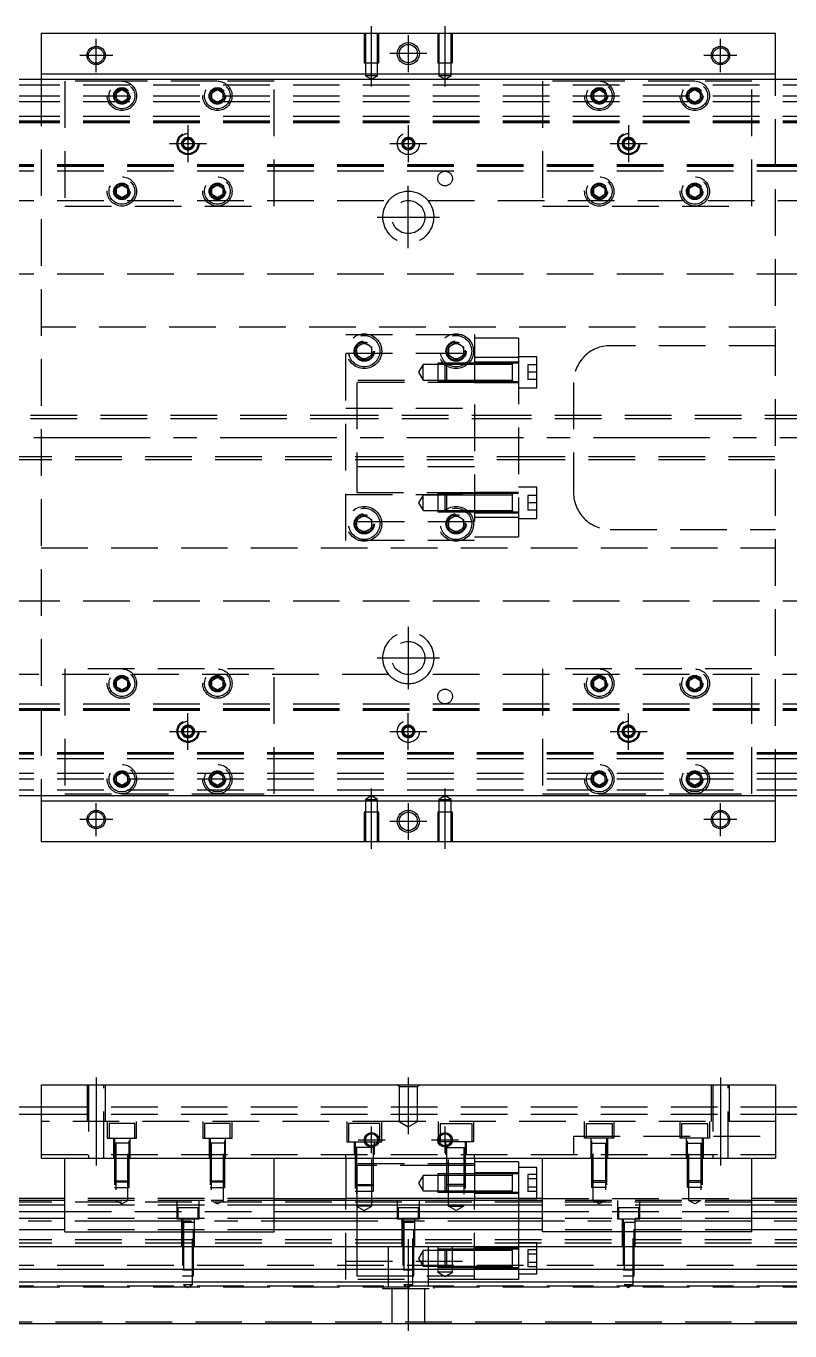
# Model space of a CAD drawing. Extents: x -28 to 1034, y -475 to 112.
# Drawn here: x 172.9 to 380.9, y -243.2 to 112 of the extents above; entities that cross this region are included whole.
import ezdxf

# ---------------------------------------------------------------- set-up
doc = ezdxf.new("R2010")
doc.units = 0
doc.linetypes.add('CENTER', pattern=[50.8, 31.75, -6.35, 6.35, -6.35])
doc.linetypes.add('DASHED', pattern=[19.05, 12.7, -6.35])
doc.layers.get('0').update_dxf_attribs({"linetype": 'CONTINUOUS'})
doc.layers.add('CENTER', color=1, linetype='CENTER')

msp = doc.modelspace()

# ---------------------------------------------------------------- linework, layer by layer
at = {"color": 7, "linetype": 'CONTINUOUS'}
for p, q in [((177, 110), (177, 99)), ((377, 110), (177, 110)), ((377, 99), (377, 110)), ((551, 97.5), (3, 97.5)), ((177, 99), (377, 99)), ((177, 99), (177, 97.5)), ((377, 97.5), (377, 99)), ((3, -97.5), (551, -97.5)), ((177, -97.5), (177, -99)), ((177, -99), (177, -110)), ((377, -99), (177, -99)), ((377, -99), (377, -97.5)), ((377, -110), (377, -99)), ((177, -110), (377, -110)), ((177, -176.21), (177, -196.21)), ((177, -176.21), (377, -176.21)), ((377, -176.21), (377, -196.21)), ((3, -182.21), (177, -182.21)), ((11, -184.21), (177, -184.21)), ((377, -182.21), (551, -182.21)), ((377, -184.21), (543, -184.21)), ((177, -196.21), (377, -196.21)), ((183.5, -216.21), (183.5, -196.21)), ((240.5, -216.21), (240.5, -196.21)), ((260, -196.21), (260, -207.71)), ((295, -196.21), (295, -207.71)), ((307, -197.21), (295, -197.21)), ((307, -197.21), (307, -207.71)), ((312, -198.71), (307, -198.71)), ((312, -207.21), (312, -198.71)), ((313.5, -216.21), (313.5, -196.21)), ((370.5, -216.21), (370.5, -196.21)), ((309.5, -200.650598), (309.5, -201.8053)), ((312, -200.650598), (309.5, -200.650598)), ((312, -201.8053), (309.5, -201.8053)), ((309.5, -201.8053), (309.5, -204.1147)), ((312, -204.1147), (309.5, -204.1147)), ((309.5, -204.1147), (309.5, -205.269402)), ((312, -205.269402), (309.5, -205.269402)), ((183.5, -207.71), (17, -207.71)), ((183.5, -208.962272), (17, -208.962272)), ((183.5, -207.21), (77.5, -207.21)), ((240.5, -207.21), (260, -207.21)), ((313.5, -207.71), (240.5, -207.71)), ((313.5, -208.962272), (240.5, -208.962272)), ((313.5, -207.21), (307, -207.21)), ((307, -207.21), (312, -207.21)), ((482, -207.21), (370.5, -207.21)), ((537, -207.71), (370.5, -207.71)), ((537, -208.962272), (370.5, -208.962272)), ((17, -210.73668), (183.5, -210.73668)), ((183.5, -212.633076), (17, -212.633076)), ((240.5, -210.73668), (313.5, -210.73668)), ((313.5, -212.633076), (240.5, -212.633076)), ((370.5, -210.73668), (537, -210.73668)), ((537, -212.633076), (370.5, -212.633076)), ((183.5, -215.687372), (17, -215.687372)), ((183.5, -216.21), (240.5, -216.21)), ((313.5, -215.687372), (240.5, -215.687372)), ((370.5, -216.21), (313.5, -216.21)), ((537, -215.687372), (370.5, -215.687372)), ((17, -220.21), (537, -220.21)), ((537, -226.51), (17, -226.51)), ((537, -229.91), (17, -229.91)), ((17, -241.21), (537, -241.21))]:
    msp.add_line(p, q, dxfattribs=at)
at = {"color": 3, "linetype": 'DASHED'}
for p, q in [((265.000006, 110), (265.000006, 102)), ((265.35, 110), (265.35, 102)), ((268.65, 102), (268.65, 110)), ((268.999994, 102), (268.999994, 110)), ((285.000006, 110), (285.000006, 102)), ((285.35, 110), (285.35, 102)), ((288.65, 102), (288.65, 110)), ((288.999994, 102), (288.999994, 110)), ((265.000006, 102), (268.999994, 102)), ((265.35, 102), (265.35, 98.5)), ((268.65, 98.5), (268.65, 102)), ((285.000006, 102), (288.999994, 102)), ((285.35, 102), (285.35, 98.5)), ((288.65, 98.5), (288.65, 102)), ((17, 96), (537, 96)), ((177, 97.5), (177, -97.5)), ((199, 97), (183.5, 97)), ((183.5, 97), (183.5, 63)), ((225, 97), (199, 97)), ((240.5, 97), (225, 97)), ((240.5, 63), (240.5, 97)), ((268.65, 98.5), (265.35, 98.5)), ((265.35, 98.5), (267, 97.547372)), ((267, 97.547372), (268.65, 98.5)), ((288.65, 98.5), (285.35, 98.5)), ((285.35, 98.5), (287, 97.547372)), ((287, 97.547372), (288.65, 98.5)), ((313.5, 97), (313.5, 63)), ((329, 97), (313.5, 97)), ((355, 97), (329, 97)), ((370.5, 97), (355, 97)), ((370.5, 63), (370.5, 97)), ((377, -97.5), (377, 97.5)), ((17, 93), (537, 93)), ((197, 93), (197.030168, 93.346066)), ((197.5, 93.866026), (199, 94.73205)), ((197.5, 92.133974), (197.5, 93.866026)), ((199, 94.73205), (200.5, 93.866026)), ((200.5, 93.866026), (200.5, 92.133974)), ((223, 93), (223.023172, 93.30356)), ((223.5, 93.866026), (225, 94.73205)), ((223.5, 92.133974), (223.5, 93.866026)), ((225, 94.73205), (226.5, 93.866026)), ((226.5, 93.866026), (226.5, 92.133974)), ((327.5, 93.866026), (329, 94.73205)), ((327.5, 92.133974), (327.5, 93.866026)), ((329, 94.73205), (330.5, 93.866026)), ((330.5, 93.866026), (330.5, 92.133974)), ((330.973226, 93.326156), (331, 93)), ((353.5, 93.866026), (355, 94.73205)), ((353.5, 92.133974), (353.5, 93.866026)), ((355, 94.73205), (356.5, 93.866026)), ((356.5, 93.866026), (356.5, 92.133974)), ((356.973226, 93.326156), (357, 93)), ((17, 91.5), (537, 91.5)), ((199, 91.26795), (197.5, 92.133974)), ((200.5, 92.133974), (199, 91.26795)), ((225, 91.26795), (223.5, 92.133974)), ((226.5, 92.133974), (225, 91.26795)), ((329, 91.26795), (327.5, 92.133974)), ((330.5, 92.133974), (329, 91.26795)), ((355, 91.26795), (353.5, 92.133974)), ((356.5, 92.133974), (355, 91.26795)), ((17, 87.5), (537, 87.5)), ((17, 86.247728), (537, 86.247728)), ((17, 86.1147), (537, 86.1147)), ((17, 86.1), (537, 86.1)), ((17, 85.8), (537, 85.8)), ((215.5, 80), (215.516134, 80.21941)), ((215.75, 80.721688), (217, 81.443376)), ((215.75, 79.278312), (215.75, 80.721688)), ((217, 78.556624), (215.75, 79.278312)), ((217, 81.443376), (218.25, 80.721688)), ((218.25, 79.278312), (217, 78.556624)), ((218.25, 80.721688), (218.25, 79.278312)), ((335.75, 80.721688), (337, 81.443376)), ((335.75, 79.278312), (335.75, 80.721688)), ((337, 78.556624), (335.75, 79.278312)), ((337, 81.443376), (338.25, 80.721688)), ((338.25, 79.278312), (337, 78.556624)), ((338.25, 80.721688), (338.25, 79.278312)), ((338.477374, 80.25955), (338.5, 80)), ((537, 74.2), (17, 74.2)), ((537, 73.9), (17, 73.9)), ((537, 73.8853), (17, 73.8853)), ((537, 73.752272), (17, 73.752272)), ((537, 72.5), (17, 72.5)), ((197.5, 67.866026), (199, 68.73205)), ((197.5, 66.133974), (197.5, 67.866026)), ((199, 68.73205), (200.5, 67.866026)), ((200.5, 67.866026), (200.5, 66.133974)), ((223.5, 67.866026), (225, 68.73205)), ((223.5, 66.133974), (223.5, 67.866026)), ((225, 68.73205), (226.5, 67.866026)), ((226.5, 67.866026), (226.5, 66.133974)), ((327.5, 67.866026), (329, 68.73205)), ((327.5, 66.133974), (327.5, 67.866026)), ((329, 68.73205), (330.5, 67.866026)), ((330.5, 67.866026), (330.5, 66.133974)), ((353.5, 67.866026), (355, 68.73205)), ((353.5, 66.133974), (353.5, 67.866026)), ((355, 68.73205), (356.5, 67.866026)), ((356.5, 67.866026), (356.5, 66.133974)), ((162.361903, 64.5), (271.638097, 64.5)), ((199, 65.26795), (197.5, 66.133974)), ((200.5, 66.133974), (199, 65.26795)), ((200.973226, 67.326156), (201, 67)), ((225, 65.26795), (223.5, 66.133974)), ((226.5, 66.133974), (225, 65.26795)), ((226.973226, 67.326156), (227, 67)), ((282.361903, 64.5), (391.638097, 64.5)), ((327, 67), (327.023172, 67.30356)), ((329, 65.26795), (327.5, 66.133974)), ((330.5, 66.133974), (329, 65.26795)), ((353, 67), (353.030168, 67.346066)), ((355, 65.26795), (353.5, 66.133974)), ((356.5, 66.133974), (355, 65.26795)), ((183.5, 63), (240.5, 63)), ((313.5, 63), (370.5, 63)), ((537, 44.5), (17, 44.5)), ((377, 30), (177, 30)), ((260, 28), (295, 28)), ((260, -28), (260, 28)), ((263, 24.6547), (265, 25.809402)), ((265, 25.809402), (267, 24.6547)), ((288, 24.6547), (290, 25.809402)), ((290, 25.809402), (292, 24.6547)), ((295, 28), (295, -28)), ((307, 27), (295, 27)), ((307, 27), (307, 21.748564)), ((377, 25), (332, 25)), ((260, 23), (295, 23)), ((262.5, 23.5), (262.518502, 23.803588)), ((263, 22.3453), (263, 24.6547)), ((265, 21.190598), (263, 22.3453)), ((267, 22.3453), (265, 21.190598)), ((267, 24.6547), (267, 22.3453)), ((288, 22.3453), (288, 24.6547)), ((290, 21.190598), (288, 22.3453)), ((292, 22.3453), (290, 21.190598)), ((292, 24.6547), (292, 22.3453)), ((292.483582, 23.786038), (292.5, 23.5)), ((307, 21.748564), (295, 21.748564)), ((312, 22.00352), (307, 22.00352)), ((307, 21.748564), (307, -21.748564)), ((312, 13.50352), (312, 22.00352)), ((281, 19.85352), (279.787564, 17.75352)), ((281, 15.65352), (281, 19.85352)), ((285, 19.85352), (281, 19.85352)), ((285, 20.253516), (285, 15.253526)), ((287.39998, 20.253516), (285, 20.253516)), ((286.99998, 19.85352), (285, 19.85352)), ((287.4, 20.25352), (287, 19.85352)), ((287, 15.65352), (287, 19.85352)), ((295, 19.85352), (287, 19.85352)), ((287.4, 20.25352), (287.4, 15.25352)), ((295, 20.25352), (287.4, 20.25352)), ((295, 20.253516), (287.4, 20.253516)), ((307, 20.50352), (295, 20.50352)), ((305.405, 20.25352), (295.00002, 20.25352)), ((305.4, 19.85352), (295.00002, 19.85352)), ((307, 20.25352), (305.395, 20.25352)), ((305.4, 15.254372), (305.4, 20.253526)), ((305.4, 19.996122), (305.4, 20.25352)), ((305.4, 20.25352), (305.4, 19.996072)), ((305.4, 15.51097), (305.4, 19.996122)), ((309.5, 19.75352), (309.5, 17.75352)), ((312, 19.75352), (309.5, 19.75352)), ((295, 15.5), (260, 15.5)), ((263, 15), (263, -15)), ((295, 15), (263, 15)), ((279.787564, 17.75352), (281, 15.65352)), ((281, 15.65352), (285, 15.65352)), ((285, 15.65352), (286.99998, 15.65352)), ((285, 15.253526), (287.39998, 15.253526)), ((287, 15.65352), (295, 15.65352)), ((287, 15.65352), (287.4, 15.25352)), ((287, 15.65352), (295, 15.65352)), ((287.4, 15.253526), (295, 15.253526)), ((287.4, 15.25352), (295, 15.25352)), ((295, 15.00352), (307, 15.00352)), ((295.00002, 15.65352), (305.4, 15.65352)), ((295.00002, 15.25352), (305.405, 15.25352)), ((305.395, 15.25352), (307, 15.25352)), ((305.4, 15.510988), (305.4, 15.25352)), ((305.4, 15.25352), (305.4, 15.51097)), ((305.4, 15.253516), (305.4, 15.254372)), ((309.5, 17.75352), (309.5, 15.75352)), ((312, 17.75352), (309.5, 17.75352)), ((312, 15.75352), (309.5, 15.75352)), ((322, 15), (322, -15)), ((307, 13.50352), (312, 13.50352)), ((260, 8), (295, 8)), ((263, 6), (72, 6)), ((263, 5.125), (72, 5.125)), ((307, 6), (263, 6)), ((307, 5.999994), (263, 5.999994)), ((307, 5.125), (263, 5.125)), ((307, 5.125), (263, 5.125)), ((482, 6), (307, 6)), ((482, 5.125), (307, 5.125)), ((72, -5.125), (263, -5.125)), ((72, -6), (263, -6)), ((263, -5.125), (307, -5.125)), ((263, -5.125), (307, -5.125)), ((263, -5.999994), (307, -5.999994)), ((263, -6), (307, -6)), ((307, -5.125), (482, -5.125)), ((307, -6), (482, -6)), ((295, -8), (260, -8)), ((312, -13.50352), (307, -13.50352)), ((312, -22.00352), (312, -13.50352)), ((260, -15.5), (295, -15.5)), ((263, -15), (295, -15)), ((281, -15.65352), (279.787564, -17.75352)), ((279.787564, -17.75352), (281, -19.85352)), ((281, -19.85352), (281, -15.65352)), ((285, -15.65352), (281, -15.65352)), ((285, -15.253526), (285, -20.253516)), ((287.39998, -15.253526), (285, -15.253526)), ((286.99998, -15.65352), (285, -15.65352)), ((287.4, -15.25352), (287, -15.65352)), ((287, -19.85352), (287, -15.65352)), ((295, -15.65352), (287, -15.65352)), ((287.4, -15.25352), (287.4, -20.25352)), ((295, -15.25352), (287.4, -15.25352)), ((295, -15.253526), (287.4, -15.253526)), ((307, -15.00352), (295, -15.00352)), ((305.405, -15.25352), (295.00002, -15.25352)), ((305.4, -15.65352), (295.00002, -15.65352)), ((307, -15.25352), (305.395, -15.25352)), ((305.4, -20.25267), (305.4, -15.253516)), ((305.4, -15.51092), (305.4, -15.25352)), ((305.4, -15.25352), (305.4, -15.51097)), ((305.4, -19.996072), (305.4, -15.51092)), ((309.5, -15.75352), (309.5, -17.75352)), ((312, -15.75352), (309.5, -15.75352)), ((312, -17.75352), (309.5, -17.75352)), ((309.5, -17.75352), (309.5, -19.75352)), ((263, -22.3453), (265, -21.190598)), ((265, -21.190598), (267, -22.3453)), ((281, -19.85352), (285, -19.85352)), ((285, -19.85352), (286.99998, -19.85352)), ((285, -20.253516), (287.39998, -20.253516)), ((287, -19.85352), (295, -19.85352)), ((287, -19.85352), (287.4, -20.25352)), ((287, -19.85352), (295, -19.85352)), ((287.4, -20.253516), (295, -20.253516)), ((287.4, -20.25352), (295, -20.25352)), ((288, -22.3453), (290, -21.190598)), ((290, -21.190598), (292, -22.3453)), ((295, -20.50352), (307, -20.50352)), ((295.00002, -19.85352), (305.4, -19.85352)), ((295.00002, -20.25352), (305.405, -20.25352)), ((305.395, -20.25352), (307, -20.25352)), ((305.4, -19.996054), (305.4, -20.25352)), ((305.4, -20.25352), (305.4, -19.996072)), ((305.4, -20.253526), (305.4, -20.25267)), ((312, -19.75352), (309.5, -19.75352)), ((295, -23), (260, -23)), ((262.5, -23.5), (262.518502, -23.196412)), ((263, -24.6547), (263, -22.3453)), ((265, -25.809402), (263, -24.6547)), ((267, -24.6547), (265, -25.809402)), ((267, -22.3453), (267, -24.6547)), ((288, -24.6547), (288, -22.3453)), ((290, -25.809402), (288, -24.6547)), ((292, -24.6547), (290, -25.809402)), ((292, -22.3453), (292, -24.6547)), ((292.483582, -23.213962), (292.5, -23.5)), ((307, -21.748564), (295, -21.748564)), ((307, -21.748564), (307, -27)), ((307, -22.00352), (312, -22.00352)), ((295, -28), (260, -28)), ((295, -27), (307, -27)), ((332, -25), (377, -25)), ((177, -30), (377, -30)), ((17, -44.5), (537, -44.5)), ((240.5, -63), (183.5, -63)), ((183.5, -63), (183.5, -97)), ((240.5, -97), (240.5, -63)), ((313.5, -63), (313.5, -97)), ((370.5, -63), (313.5, -63)), ((370.5, -97), (370.5, -63)), ((271.638097, -64.5), (162.361903, -64.5)), ((197.5, -66.133974), (199, -65.26795)), ((197.5, -67.866026), (197.5, -66.133974)), ((199, -65.26795), (200.5, -66.133974)), ((200.5, -66.133974), (200.5, -67.866026)), ((200.973226, -66.673844), (201, -67)), ((223, -67), (223.023172, -66.69644)), ((223.5, -66.133974), (225, -65.26795)), ((223.5, -67.866026), (223.5, -66.133974)), ((225, -65.26795), (226.5, -66.133974)), ((226.5, -66.133974), (226.5, -67.866026)), ((391.638097, -64.5), (282.361903, -64.5)), ((327, -67), (327.023172, -66.69644)), ((327.5, -66.133974), (329, -65.26795)), ((327.5, -67.866026), (327.5, -66.133974)), ((329, -65.26795), (330.5, -66.133974)), ((330.5, -66.133974), (330.5, -67.866026)), ((353, -67), (353.030168, -66.653934)), ((353.5, -66.133974), (355, -65.26795)), ((353.5, -67.866026), (353.5, -66.133974)), ((355, -65.26795), (356.5, -66.133974)), ((356.5, -66.133974), (356.5, -67.866026)), ((199, -68.73205), (197.5, -67.866026)), ((200.5, -67.866026), (199, -68.73205)), ((225, -68.73205), (223.5, -67.866026)), ((226.5, -67.866026), (225, -68.73205)), ((329, -68.73205), (327.5, -67.866026)), ((330.5, -67.866026), (329, -68.73205)), ((355, -68.73205), (353.5, -67.866026)), ((356.5, -67.866026), (355, -68.73205)), ((17, -72.5), (537, -72.5)), ((17, -73.752272), (537, -73.752272)), ((17, -73.8853), (537, -73.8853)), ((17, -73.9), (537, -73.9)), ((17, -74.2), (537, -74.2)), ((215.75, -79.278312), (217, -78.556624)), ((215.75, -80.721688), (215.75, -79.278312)), ((217, -81.443376), (215.75, -80.721688)), ((217, -78.556624), (218.25, -79.278312)), ((218.25, -80.721688), (217, -81.443376)), ((218.25, -79.278312), (218.25, -80.721688)), ((218.477374, -79.74045), (218.5, -80)), ((335.5, -80), (335.516134, -79.78059)), ((335.75, -79.278312), (337, -78.556624)), ((335.75, -80.721688), (335.75, -79.278312)), ((337, -81.443376), (335.75, -80.721688)), ((337, -78.556624), (338.25, -79.278312)), ((338.25, -80.721688), (337, -81.443376)), ((338.25, -79.278312), (338.25, -80.721688)), ((537, -85.8), (17, -85.8)), ((537, -86.1), (17, -86.1)), ((537, -86.1147), (17, -86.1147)), ((537, -86.247728), (17, -86.247728)), ((537, -87.5), (17, -87.5)), ((537, -91.5), (17, -91.5)), ((197.5, -92.133974), (199, -91.26795)), ((197.5, -93.866026), (197.5, -92.133974)), ((199, -91.26795), (200.5, -92.133974)), ((200.5, -92.133974), (200.5, -93.866026)), ((223.5, -92.133974), (225, -91.26795)), ((223.5, -93.866026), (223.5, -92.133974)), ((225, -91.26795), (226.5, -92.133974)), ((226.5, -92.133974), (226.5, -93.866026)), ((327.5, -92.133974), (329, -91.26795)), ((327.5, -93.866026), (327.5, -92.133974)), ((329, -91.26795), (330.5, -92.133974)), ((330.5, -92.133974), (330.5, -93.866026)), ((353.5, -92.133974), (355, -91.26795)), ((353.5, -93.866026), (353.5, -92.133974)), ((355, -91.26795), (356.5, -92.133974)), ((356.5, -92.133974), (356.5, -93.866026)), ((537, -93), (17, -93)), ((199, -94.73205), (197.5, -93.866026)), ((200.5, -93.866026), (199, -94.73205)), ((200.973226, -92.673844), (201, -93)), ((223, -93), (223.023172, -92.69644)), ((225, -94.73205), (223.5, -93.866026)), ((226.5, -93.866026), (225, -94.73205)), ((327, -93), (327.023172, -92.69644)), ((329, -94.73205), (327.5, -93.866026)), ((330.5, -93.866026), (329, -94.73205)), ((353, -93), (353.030168, -92.653934)), ((355, -94.73205), (353.5, -93.866026)), ((356.5, -93.866026), (355, -94.73205)), ((537, -96), (17, -96)), ((183.5, -97), (199, -97)), ((199, -97), (225, -97)), ((225, -97), (240.5, -97)), ((267, -97.547372), (265.35, -98.5)), ((265.35, -98.5), (267, -98.5)), ((265.35, -98.5), (265.35, -102)), ((268.65, -98.5), (267, -97.547372)), ((267, -98.5), (268.65, -98.5)), ((268.65, -102), (268.65, -98.5)), ((287, -97.547372), (285.35, -98.5)), ((285.35, -98.5), (287, -98.5)), ((285.35, -98.5), (285.35, -102)), ((288.65, -98.5), (287, -97.547372)), ((287, -98.5), (288.65, -98.5)), ((288.65, -102), (288.65, -98.5)), ((313.5, -97), (329, -97)), ((329, -97), (355, -97)), ((355, -97), (370.5, -97)), ((268.999994, -102), (265.000006, -102)), ((265.000006, -102), (265.000006, -110)), ((265.35, -102), (265.35, -110)), ((268.65, -110), (268.65, -102)), ((268.999994, -110), (268.999994, -102)), ((288.999994, -102), (285.000006, -102)), ((285.000006, -102), (285.000006, -110)), ((285.35, -102), (285.35, -110)), ((288.65, -110), (288.65, -102)), ((288.999994, -110), (288.999994, -102)), ((189.500006, -176.21), (189.500006, -186.21)), ((189.9, -176.21), (189.9, -196.21)), ((194.1, -196.21), (194.1, -176.21)), ((194.499994, -186.21), (194.499994, -176.21)), ((274.5, -176.71), (274, -176.21)), ((274.5, -176.71), (274.5, -186.21)), ((274.5, -176.71), (279.5, -176.71)), ((279.5, -176.71), (280, -176.21)), ((279.5, -186.21), (279.5, -176.71)), ((359.500006, -176.21), (359.500006, -186.21)), ((359.9, -176.21), (359.9, -196.21)), ((364.1, -196.21), (364.1, -176.21)), ((364.499994, -186.21), (364.499994, -176.21)), ((177, -182.21), (377, -182.21)), ((177, -184.21), (377, -184.21)), ((274.5, -186.21), (177, -186.21)), ((195, -186.21), (195, -190.71)), ((202.5, -186.71), (195.5, -186.71)), ((195.5, -186.71), (195.5, -190.71)), ((202.5, -190.71), (202.5, -186.71)), ((203, -190.71), (203, -186.21)), ((221, -186.21), (221, -190.71)), ((228.5, -186.71), (221.5, -186.71)), ((221.5, -186.71), (221.5, -190.71)), ((228.5, -190.71), (228.5, -186.71)), ((229, -190.71), (229, -186.21)), ((260.25, -186.21), (260.25, -191.71)), ((269.25, -186.71), (260.75, -186.71)), ((260.75, -186.71), (260.75, -191.71)), ((269.25, -191.71), (269.25, -186.71)), ((269.75, -191.71), (269.75, -186.21)), ((279.5, -186.21), (274.5, -186.21)), ((274.5, -186.21), (277, -187.653376)), ((277, -187.653376), (279.5, -186.21)), ((377, -186.21), (279.5, -186.21)), ((285.25, -191.71), (285.25, -186.21)), ((285.75, -186.71), (294.25, -186.71)), ((285.75, -191.71), (285.75, -186.71)), ((294.25, -186.71), (294.25, -191.71)), ((294.75, -186.21), (294.75, -191.71)), ((325, -190.71), (325, -186.21)), ((325.5, -186.71), (332.5, -186.71)), ((325.5, -190.71), (325.5, -186.71)), ((332.5, -186.71), (332.5, -190.71)), ((333, -186.21), (333, -190.71)), ((351, -190.71), (351, -186.21)), ((351.5, -186.71), (358.5, -186.71)), ((351.5, -190.71), (351.5, -186.71)), ((358.5, -186.71), (358.5, -190.71)), ((359, -186.21), (359, -190.71)), ((195, -190.71), (203, -190.71)), ((196.75, -190.71), (196.75, -196.21)), ((197, -190.71), (197, -204.21)), ((201, -204.21), (201, -190.71)), ((201.25, -196.21), (201.25, -190.71)), ((221, -190.71), (229, -190.71)), ((222.75, -190.71), (222.75, -196.21)), ((223, -190.71), (223, -204.21)), ((227, -204.21), (227, -190.71)), ((227.25, -196.21), (227.25, -190.71)), ((260.25, -191.71), (269.75, -191.71)), ((262.25, -191.71), (262.25, -195.21)), ((262.500006, -191.71), (262.500006, -205.21)), ((267.499994, -205.21), (267.499994, -191.71)), ((267.75, -195.21), (267.75, -191.71)), ((294.75, -191.71), (285.25, -191.71)), ((287.25, -195.21), (287.25, -191.71)), ((287.500006, -205.21), (287.500006, -191.71)), ((292.499994, -191.71), (292.499994, -205.21)), ((292.75, -191.71), (292.75, -195.21)), ((322, -190.21), (377, -190.21)), ((322, -190.21), (322, -195.21)), ((333, -190.71), (325, -190.71)), ((326.75, -196.21), (326.75, -190.71)), ((327, -204.21), (327, -190.71)), ((331, -190.71), (331, -204.21)), ((331.25, -190.71), (331.25, -196.21)), ((359, -190.71), (351, -190.71)), ((352.75, -196.21), (352.75, -190.71)), ((353, -204.21), (353, -190.71)), ((357, -190.71), (357, -204.21)), ((357.25, -190.71), (357.25, -196.21)), ((177, -195.21), (377, -195.21)), ((201.000006, -192.11), (196.999994, -192.11)), ((197.35, -192.11), (197.35, -207.71)), ((200.65, -207.71), (200.65, -192.11)), ((227.000006, -192.11), (222.999994, -192.11)), ((223.35, -192.11), (223.35, -207.71)), ((226.65, -207.71), (226.65, -192.11)), ((260, -196.21), (260, -195.21)), ((267.500006, -193.31), (262.499994, -193.31)), ((262.9, -193.31), (262.9, -209.21)), ((267.1, -209.21), (267.1, -193.31)), ((287.499994, -193.31), (292.500006, -193.31)), ((287.9, -209.21), (287.9, -193.31)), ((292.1, -193.31), (292.1, -209.21)), ((295, -196.21), (295, -195.21)), ((326.999994, -192.11), (331.000006, -192.11)), ((327.35, -207.71), (327.35, -192.11)), ((330.65, -192.11), (330.65, -207.71)), ((352.999994, -192.11), (357.000006, -192.11)), ((353.35, -207.71), (353.35, -192.11)), ((356.65, -192.11), (356.65, -207.71)), ((295, -197.71), (260, -197.71)), ((263, -198.21), (263, -201.71)), ((267.1, -198.21), (263, -198.21)), ((267.5, -198.21), (267.1, -198.21)), ((287.5, -198.21), (267.5, -198.21)), ((287.9, -198.21), (287.5, -198.21)), ((292.1, -198.21), (287.9, -198.21)), ((292.5, -198.21), (292.1, -198.21)), ((295, -198.21), (292.5, -198.21)), ((197, -202.36), (201, -202.36)), ((197, -202.36), (197.35, -202.71)), ((200.65, -202.71), (201, -202.36)), ((223, -202.36), (227, -202.36)), ((223, -202.36), (223.35, -202.71)), ((226.65, -202.71), (227, -202.36)), ((263, -201.71), (263, -205.21)), ((281, -200.86), (279.787564, -202.96)), ((281, -205.06), (281, -200.86)), ((285, -200.86), (281, -200.86)), ((285, -200.460006), (285, -205.459994)), ((287.39998, -200.460006), (285, -200.460006)), ((286.99998, -200.86), (285, -200.86)), ((287.4, -200.46), (287, -200.86)), ((287, -205.06), (287, -200.86)), ((287.5, -200.86), (287, -200.86)), ((287.5, -200.460006), (287.399994, -200.460006)), ((287.4, -200.46), (287.4, -205.46)), ((287.5, -200.46), (287.4, -200.46)), ((287.9, -200.46), (287.5, -200.46)), ((287.9, -200.460006), (287.5, -200.460006)), ((287.9, -200.86), (287.5, -200.86)), ((292.1, -200.46), (287.9, -200.46)), ((292.1, -200.460006), (287.9, -200.460006)), ((292.1, -200.86), (287.9, -200.86)), ((292.5, -200.46), (292.1, -200.46)), ((292.5, -200.460006), (292.1, -200.460006)), ((292.5, -200.86), (292.1, -200.86)), ((295, -200.46), (292.5, -200.46)), ((295, -200.460006), (292.5, -200.460006)), ((295, -200.86), (292.5, -200.86)), ((307, -200.21), (295, -200.21)), ((305.4, -200.46), (295.00002, -200.46)), ((305.4, -200.86), (295.00002, -200.86)), ((305.4, -200.46), (305.395, -200.46)), ((305.4, -202.809968), (305.4, -200.459994)), ((305.4, -200.717468), (305.4, -200.46)), ((307, -200.46), (305.4, -200.46)), ((305.405, -200.46), (305.4, -200.46)), ((305.4, -202.809954), (305.4, -200.717468)), ((331, -202.36), (327, -202.36)), ((327.35, -202.71), (327, -202.36)), ((331, -202.36), (330.65, -202.71)), ((357, -202.36), (353, -202.36)), ((353.35, -202.71), (353, -202.36)), ((357, -202.36), (356.65, -202.71)), ((197, -204.21), (201, -204.21)), ((200.65, -202.71), (197.35, -202.71)), ((223, -204.21), (227, -204.21)), ((226.65, -202.71), (223.35, -202.71)), ((262.5, -203.31), (265.5, -203.31)), ((262.5, -203.31), (262.9, -203.71)), ((262.500006, -205.21), (265.5, -205.21)), ((265.5, -203.71), (262.9, -203.71)), ((263, -205.21), (263, -207.71)), ((265.5, -203.31), (267.5, -203.31)), ((267.1, -203.71), (265.5, -203.71)), ((265.5, -205.21), (267.499994, -205.21)), ((267.1, -203.71), (267.5, -203.31)), ((279.787564, -202.96), (281, -205.06)), ((281, -205.06), (285, -205.06)), ((285, -205.06), (286.99998, -205.06)), ((285, -205.459994), (287.39998, -205.459994)), ((287, -205.06), (287.500006, -205.06)), ((287, -205.06), (287.4, -205.46)), ((287.399994, -205.459994), (295, -205.459994)), ((287.4, -205.46), (295, -205.46)), ((289.5, -203.31), (287.5, -203.31)), ((287.9, -203.71), (287.5, -203.31)), ((287.500006, -205.06), (292.499994, -205.06)), ((289.5, -205.21), (287.500006, -205.21)), ((287.9, -203.71), (289.5, -203.71)), ((292.5, -203.31), (289.5, -203.31)), ((289.5, -203.71), (292.1, -203.71)), ((292.499994, -205.21), (289.5, -205.21)), ((292.5, -203.31), (292.1, -203.71)), ((292.499994, -205.06), (295, -205.06)), ((295, -205.71), (307, -205.71)), ((295.00002, -205.06), (305.4, -205.06)), ((295.00002, -205.46), (305.405, -205.46)), ((305.395, -205.46), (307, -205.46)), ((305.4, -203.16002), (305.4, -202.809954)), ((305.4, -205.460006), (305.4, -202.809968)), ((305.4, -205.202552), (305.4, -203.16002)), ((305.4, -205.46), (305.4, -205.202552)), ((331, -204.21), (327, -204.21)), ((327.35, -202.71), (330.65, -202.71)), ((357, -204.21), (353, -204.21)), ((353.35, -202.71), (356.65, -202.71)), ((72, -208.085), (482, -208.085)), ((240.5, -207.21), (183.5, -207.21)), ((240.5, -207.71), (183.5, -207.71)), ((240.5, -208.962272), (183.5, -208.962272)), ((200.65, -207.71), (197.35, -207.71)), ((197.35, -207.71), (199, -208.662628)), ((199, -208.662628), (200.65, -207.71)), ((214, -207.71), (214, -212.71)), ((220, -212.71), (220, -207.71)), ((226.65, -207.71), (223.35, -207.71)), ((223.35, -207.71), (225, -208.662628)), ((225, -208.662628), (226.65, -207.71)), ((307, -207.21), (260, -207.21)), ((295, -207.21), (260, -207.21)), ((260, -229.21), (260, -207.71)), ((267.1, -209.21), (262.9, -209.21)), ((262.9, -209.21), (265, -210.422436)), ((263, -207.71), (263, -220.21)), ((265, -210.422436), (267.1, -209.21)), ((288.5, -207.210006), (265.5, -207.210006)), ((274, -207.71), (274, -212.71)), ((280, -212.71), (280, -207.71)), ((287.9, -209.21), (292.1, -209.21)), ((290, -210.422436), (287.9, -209.21)), ((292.1, -209.21), (290, -210.422436)), ((295, -229.21), (295, -207.71)), ((307, -207.71), (307, -220.21)), ((313.5, -207.21), (370.5, -207.21)), ((370.5, -207.71), (313.5, -207.71)), ((370.5, -208.962272), (313.5, -208.962272)), ((327.35, -207.71), (330.65, -207.71)), ((329, -208.662628), (327.35, -207.71)), ((330.65, -207.71), (329, -208.662628)), ((334, -207.71), (334, -212.71)), ((340, -212.71), (340, -207.71)), ((353.35, -207.71), (356.65, -207.71)), ((355, -208.662628), (353.35, -207.71)), ((356.65, -207.71), (355, -208.662628)), ((183.5, -210.73668), (240.5, -210.73668)), ((240.5, -212.633076), (183.5, -212.633076)), ((214, -212.71), (220, -212.71)), ((219.75, -209.71), (214.25, -209.71)), ((214.25, -209.71), (214.25, -212.71)), ((215.25, -212.71), (215.25, -220.21)), ((215.5, -212.71), (215.5, -228.21)), ((218.5, -228.21), (218.5, -212.71)), ((218.75, -220.21), (218.75, -212.71)), ((219.75, -212.71), (219.75, -209.71)), ((274, -212.71), (280, -212.71)), ((279.75, -209.71), (274.25, -209.71)), ((274.25, -209.71), (274.25, -212.71)), ((275.25, -212.71), (275.25, -220.21)), ((275.5, -212.71), (275.5, -228.21)), ((278.5, -228.21), (278.5, -212.71)), ((278.75, -220.21), (278.75, -212.71)), ((279.75, -212.71), (279.75, -209.71)), ((313.5, -210.73668), (370.5, -210.73668)), ((370.5, -212.633076), (313.5, -212.633076)), ((334, -212.71), (340, -212.71)), ((339.75, -209.71), (334.25, -209.71)), ((334.25, -209.71), (334.25, -212.71)), ((335.25, -212.71), (335.25, -220.21)), ((335.5, -212.71), (335.5, -228.21)), ((338.5, -228.21), (338.5, -212.71)), ((338.75, -220.21), (338.75, -212.71)), ((339.75, -212.71), (339.75, -209.71)), ((240.5, -215.687372), (183.5, -215.687372)), ((218.5, -213.71), (215.5, -213.71)), ((215.75, -213.71), (215.75, -230.71)), ((218.25, -230.71), (218.25, -213.71)), ((218.5, -213.71), (218.5, -213.705)), ((218.5, -213.715), (218.5, -213.71)), ((278.5, -213.71), (275.5, -213.71)), ((275.75, -213.71), (275.75, -230.71)), ((278.25, -230.71), (278.25, -213.71)), ((278.5, -213.71), (278.5, -213.705)), ((278.5, -213.715), (278.5, -213.71)), ((370.5, -215.687372), (313.5, -215.687372)), ((338.5, -213.71), (335.5, -213.71)), ((335.75, -213.71), (335.75, -230.71)), ((338.25, -230.71), (338.25, -213.71)), ((338.5, -213.71), (338.5, -213.705)), ((338.5, -213.715), (338.5, -213.71)), ((72, -218.335), (482, -218.335)), ((72, -219.21), (482, -219.21)), ((263, -220.21), (263, -226.51)), ((271.638098, -231.21), (271.638098, -220.21)), ((282.361902, -220.21), (282.361902, -231.21)), ((285, -220.21), (285, -227.21)), ((289, -227.21), (289, -220.21)), ((308.25, -219.21), (307, -219.21)), ((307, -220.21), (307, -224.71)), ((308.5, -219.21), (308.25, -219.21)), ((312, -219.21), (308.5, -219.21)), ((312, -220.21), (312, -219.21)), ((312, -226.51), (312, -220.21)), ((281, -221.36), (279.787564, -223.46)), ((279.787564, -223.46), (281, -225.56)), ((281, -225.56), (281, -221.36)), ((285, -221.36), (281, -221.36)), ((285, -220.960006), (285, -225.959994)), ((287.39998, -220.960006), (285, -220.960006)), ((286.99998, -221.36), (285, -221.36)), ((287.4, -220.96), (287, -221.36)), ((287, -225.56), (287, -221.36)), ((295, -221.36), (287, -221.36)), ((295, -220.960006), (287.399994, -220.960006)), ((287.4, -220.96), (287.4, -225.96)), ((295, -220.96), (287.4, -220.96)), ((307, -220.71), (295, -220.71)), ((305.405, -220.96), (295.00002, -220.96)), ((305.4, -221.36), (295.00002, -221.36)), ((307, -220.96), (305.395, -220.96)), ((305.4, -223.46), (305.4, -220.959994)), ((305.4, -225.960006), (305.4, -220.959994)), ((305.4, -225.960006), (305.4, -220.959994)), ((309.5, -221.150598), (309.5, -222.3053)), ((312, -221.150598), (309.5, -221.150598)), ((309.5, -222.3053), (309.5, -224.6147)), ((312, -222.3053), (309.5, -222.3053)), ((537, -225.36), (17, -225.36)), ((215.5, -226.46), (218.5, -226.46)), ((215.5, -226.46), (215.55, -226.51)), ((215.500006, -226.460006), (215.500006, -226.51)), ((215.55, -226.51), (215.75, -226.71)), ((218.25, -226.71), (215.75, -226.71)), ((218.25, -226.71), (218.45, -226.51)), ((218.45, -226.51), (218.5, -226.46)), ((218.499994, -226.51), (218.499994, -226.460006)), ((260, -224.21), (295, -224.21)), ((295, -226.485918), (260, -226.485918)), ((263, -226.51), (263, -228.21)), ((275.5, -226.46), (278.5, -226.46)), ((275.5, -226.46), (275.55, -226.51)), ((275.500006, -226.460006), (275.500006, -226.51)), ((275.55, -226.51), (275.75, -226.71)), ((278.25, -226.71), (275.75, -226.71)), ((278.25, -226.71), (278.45, -226.51)), ((278.45, -226.51), (278.5, -226.46)), ((278.499994, -226.51), (278.499994, -226.460006)), ((281, -225.56), (285, -225.56)), ((285, -225.56), (286.99998, -225.56)), ((285, -225.959994), (287.39998, -225.959994)), ((289, -227.21), (285, -227.21)), ((285, -227.21), (287, -228.3647)), ((287, -225.56), (295, -225.56)), ((287, -225.56), (287.4, -225.96)), ((287, -228.3647), (289, -227.21)), ((287.399994, -225.959994), (295, -225.959994)), ((287.4, -225.96), (295, -225.96)), ((295, -226.21), (307, -226.21)), ((295.00002, -225.56), (305.4, -225.56)), ((295.00002, -225.96), (305.4, -225.96)), ((305.395, -225.96), (305.4, -225.96)), ((305.4, -225.96), (305.405, -225.96)), ((305.4, -225.96), (305.500006, -225.96)), ((305.500006, -225.96), (307, -225.96)), ((307, -224.71), (307, -226.51)), ((307, -226.51), (307, -228.21)), ((312, -224.6147), (309.5, -224.6147)), ((309.5, -224.6147), (309.5, -225.769402)), ((312, -225.769402), (309.5, -225.769402)), ((312, -227.71), (312, -226.51)), ((335.5, -226.46), (338.5, -226.46)), ((335.5, -226.46), (335.55, -226.51)), ((335.500006, -226.460006), (335.500006, -226.51)), ((335.55, -226.51), (335.75, -226.71)), ((338.25, -226.71), (335.75, -226.71)), ((338.25, -226.71), (338.45, -226.51)), ((338.45, -226.51), (338.5, -226.46)), ((338.499994, -226.51), (338.499994, -226.460006)), ((215.5, -228.21), (218.5, -228.21)), ((218.25, -230.71), (215.75, -230.71)), ((215.75, -230.71), (217, -231.431688)), ((217, -231.431688), (218.25, -230.71)), ((295, -229.21), (260, -229.21)), ((263, -228.21), (295, -228.21)), ((275.5, -228.21), (278.5, -228.21)), ((278.25, -230.71), (275.75, -230.71)), ((275.75, -230.71), (277, -231.431688)), ((277, -231.431688), (278.25, -230.71)), ((307, -229.21), (295, -229.21)), ((307, -227.71), (308.499994, -227.71)), ((307, -228.21), (307, -229.21)), ((308.499994, -227.71), (312, -227.71)), ((335.5, -228.21), (338.5, -228.21)), ((338.25, -230.71), (335.75, -230.71)), ((335.75, -230.71), (337, -231.431688)), ((337, -231.431688), (338.25, -230.71)), ((537, -231.06), (17, -231.06)), ((17, -231.21), (537, -231.21)), ((270, -231.21), (270, -231.71)), ((270, -231.71), (284, -231.71)), ((272.5, -231.71), (272.5, -241.21)), ((281.5, -241.21), (281.5, -231.71)), ((284, -231.71), (284, -231.21)), ((28.499992, -240.71), (537, -240.71))]:
    msp.add_line(p, q, dxfattribs=at)
at = {"color": 7, "linetype": 'CONTINUOUS'}
for centre, radius in [((277, 104.5), 3), ((277, 104.5), 2.5), ((192, 104), 2.1), ((362, 104), 2.1), ((192, -104), 2.1), ((277, -104.5), 3), ((277, -104.5), 2.5), ((362, -104), 2.1), ((267, -191.21), 1.65), ((287, -191.21), 1.65)]:
    msp.add_circle(centre, radius, dxfattribs=at)
at = {"color": 3, "linetype": 'CONTINUOUS'}
for centre, radius in [((192, 104), 2.5), ((362, 104), 2.5), ((192, -104), 2.5), ((362, -104), 2.5), ((267, -191.21), 2), ((287, -191.21), 2)]:
    msp.add_circle(centre, radius, dxfattribs=at)
at = {"color": 3, "linetype": 'DASHED'}
for centre, radius in [((199, 93), 4), ((199, 93), 3.5), ((225, 93), 4), ((225, 93), 3.5), ((329, 93), 4), ((329, 93), 3.5), ((355, 93), 4), ((355, 93), 3.5), ((199, 93), 2.25), ((199, 93), 2), ((225, 93), 2.25), ((225, 93), 2), ((329, 93), 2.25), ((329, 93), 2), ((355, 93), 2.25), ((355, 93), 2), ((217, 80), 3), ((217, 80), 2.75), ((217, 80), 1.75), ((277, 80), 3), ((277, 80), 1.75), ((337, 80), 3), ((337, 80), 2.75), ((337, 80), 1.75), ((217, 80), 1.5), ((217, 80), 1.25), ((277, 80), 1.5), ((277, 80), 1.25), ((337, 80), 1.5), ((337, 80), 1.25), ((287, 70.5), 2), ((199, 67), 4), ((199, 67), 3.5), ((199, 67), 2.25), ((199, 67), 2), ((199, 67), 1.65), ((225, 67), 4), ((225, 67), 3.5), ((225, 67), 2.25), ((225, 67), 2), ((225, 67), 1.65), ((329, 67), 4), ((329, 67), 3.5), ((329, 67), 2.25), ((329, 67), 2), ((329, 67), 1.65), ((355, 67), 4), ((355, 67), 3.5), ((355, 67), 2.25), ((355, 67), 2), ((355, 67), 1.65), ((277, 60), 4.5), ((265, 23.5), 4.75), ((265, 23.5), 4.25), ((265, 23.5), 2.75), ((265, 23.5), 2.5), ((265, 23.5), 2.1), ((290, 23.5), 4.75), ((290, 23.5), 4.25), ((290, 23.5), 2.75), ((290, 23.5), 2.5), ((290, 23.5), 2.1), ((265, -23.5), 4.75), ((265, -23.5), 4.25), ((265, -23.5), 2.75), ((265, -23.5), 2.5), ((290, -23.5), 4.75), ((290, -23.5), 4.25), ((290, -23.5), 2.75), ((290, -23.5), 2.5), ((265, -23.5), 2.1), ((290, -23.5), 2.1), ((277, -60), 4.5), ((199, -67), 4), ((199, -67), 3.5), ((225, -67), 4), ((225, -67), 3.5), ((329, -67), 4), ((329, -67), 3.5), ((355, -67), 4), ((355, -67), 3.5), ((199, -67), 2.25), ((199, -67), 2), ((199, -67), 1.65), ((225, -67), 2.25), ((225, -67), 2), ((225, -67), 1.65), ((329, -67), 2.25), ((329, -67), 2), ((329, -67), 1.65), ((355, -67), 2.25), ((355, -67), 2), ((355, -67), 1.65), ((287, -70.5), 2), ((217, -80), 3), ((217, -80), 2.75), ((277, -80), 3), ((337, -80), 3), ((337, -80), 2.75), ((217, -80), 1.75), ((217, -80), 1.5), ((217, -80), 1.25), ((277, -80), 1.75), ((277, -80), 1.5), ((277, -80), 1.25), ((337, -80), 1.75), ((337, -80), 1.5), ((337, -80), 1.25), ((199, -93), 4), ((199, -93), 3.5), ((199, -93), 2.25), ((199, -93), 2), ((225, -93), 4), ((225, -93), 3.5), ((225, -93), 2.25), ((225, -93), 2), ((329, -93), 4), ((329, -93), 3.5), ((329, -93), 2.25), ((329, -93), 2), ((355, -93), 4), ((355, -93), 3.5), ((355, -93), 2.25), ((355, -93), 2)]:
    msp.add_circle(centre, radius, dxfattribs=at)
for centre, radius, start, end in [((199, 93), 1.65, 155.380023, 180), ((199, 93), 1.65, 180, 204.619977), ((199, 93), 1.65, 144.619977, 155.380023), ((199, 93), 1.65, 95.380023, 144.619977), ((199, 93), 1.65, 84.619977, 95.380023), ((199, 93), 1.65, 35.380023, 84.619977), ((199, 93), 1.65, 24.619977, 35.380023), ((199, 93), 1.65, 335.380023, 24.619977), ((225, 93), 1.65, 155.380023, 180), ((225, 93), 1.65, 180, 204.619977), ((225, 93), 1.65, 144.619977, 155.380023), ((225, 93), 1.65, 95.380023, 144.619977), ((225, 93), 1.65, 84.619977, 95.380023), ((225, 93), 1.65, 35.380023, 84.619977), ((225, 93), 1.65, 24.619977, 35.380023), ((225, 93), 1.65, 335.380023, 24.619977), ((329, 93), 1.65, 155.380023, 180), ((329, 93), 1.65, 180, 204.619977), ((329, 93), 1.65, 144.619977, 155.380023), ((329, 93), 1.65, 95.380023, 144.619977), ((329, 93), 1.65, 84.619977, 95.380023), ((329, 93), 1.65, 35.380023, 84.619977), ((329, 93), 1.65, 24.619977, 35.380023), ((329, 93), 1.65, 335.380023, 24.619977), ((355, 93), 1.65, 155.380023, 180), ((355, 93), 1.65, 180, 204.619977), ((355, 93), 1.65, 144.619977, 155.380023), ((355, 93), 1.65, 95.380023, 144.619977), ((355, 93), 1.65, 84.619977, 95.380023), ((355, 93), 1.65, 35.380023, 84.619977), ((355, 93), 1.65, 24.619977, 35.380023), ((355, 93), 1.65, 335.380023, 24.619977), ((199, 93), 1.65, 204.619977, 215.380023), ((199, 93), 1.65, 215.380023, 264.619977), ((199, 93), 1.65, 264.619977, 275.380023), ((199, 93), 1.65, 275.380023, 324.619977), ((199, 93), 1.65, 324.619977, 335.380023), ((225, 93), 1.65, 204.619977, 215.380023), ((225, 93), 1.65, 215.380023, 264.619977), ((225, 93), 1.65, 264.619977, 275.380023), ((225, 93), 1.65, 275.380023, 324.619977), ((225, 93), 1.65, 324.619977, 335.380023), ((329, 93), 1.65, 204.619977, 215.380023), ((329, 93), 1.65, 215.380023, 264.619977), ((329, 93), 1.65, 264.619977, 275.380023), ((329, 93), 1.65, 275.380023, 324.619977), ((329, 93), 1.65, 324.619977, 335.380023), ((355, 93), 1.65, 204.619977, 215.380023), ((355, 93), 1.65, 215.380023, 264.619977), ((355, 93), 1.65, 264.619977, 275.380023), ((355, 93), 1.65, 275.380023, 324.619977), ((355, 93), 1.65, 324.619977, 335.380023), ((277, 60), 7, 139.994799, 40.005201), ((277, 60), 7, 40.005201, 139.994799), ((332, 15), 10, 90, 180), ((332, -15), 10, 180, 270), ((277, -60), 7, 319.994799, 220.005201), ((277, -60), 7, 220.005201, 319.994799), ((199, -93), 1.65, 155.380023, 180), ((199, -93), 1.65, 144.619977, 155.380023), ((199, -93), 1.65, 95.380023, 144.619977), ((199, -93), 1.65, 84.619977, 95.380023), ((199, -93), 1.65, 35.380023, 84.619977), ((199, -93), 1.65, 24.619977, 35.380023), ((199, -93), 1.65, 335.380023, 24.619977), ((225, -93), 1.65, 155.380023, 180), ((225, -93), 1.65, 144.619977, 155.380023), ((225, -93), 1.65, 95.380023, 144.619977), ((225, -93), 1.65, 84.619977, 95.380023), ((225, -93), 1.65, 35.380023, 84.619977), ((225, -93), 1.65, 24.619977, 35.380023), ((225, -93), 1.65, 335.380023, 24.619977), ((329, -93), 1.65, 155.380023, 180), ((329, -93), 1.65, 144.619977, 155.380023), ((329, -93), 1.65, 95.380023, 144.619977), ((329, -93), 1.65, 84.619977, 95.380023), ((329, -93), 1.65, 35.380023, 84.619977), ((329, -93), 1.65, 24.619977, 35.380023), ((329, -93), 1.65, 335.380023, 24.619977), ((355, -93), 1.65, 155.380023, 180), ((355, -93), 1.65, 144.619977, 155.380023), ((355, -93), 1.65, 95.380023, 144.619977), ((355, -93), 1.65, 84.619977, 95.380023), ((355, -93), 1.65, 35.380023, 84.619977), ((355, -93), 1.65, 24.619977, 35.380023), ((355, -93), 1.65, 335.380023, 24.619977), ((199, -93), 1.65, 180, 204.619977), ((199, -93), 1.65, 204.619977, 215.380023), ((199, -93), 1.65, 215.380023, 264.619977), ((199, -93), 1.65, 264.619977, 275.380023), ((199, -93), 1.65, 275.380023, 324.619977), ((199, -93), 1.65, 324.619977, 335.380023), ((225, -93), 1.65, 180, 204.619977), ((225, -93), 1.65, 204.619977, 215.380023), ((225, -93), 1.65, 215.380023, 264.619977), ((225, -93), 1.65, 264.619977, 275.380023), ((225, -93), 1.65, 275.380023, 324.619977), ((225, -93), 1.65, 324.619977, 335.380023), ((329, -93), 1.65, 180, 204.619977), ((329, -93), 1.65, 204.619977, 215.380023), ((329, -93), 1.65, 215.380023, 264.619977), ((329, -93), 1.65, 264.619977, 275.380023), ((329, -93), 1.65, 275.380023, 324.619977), ((329, -93), 1.65, 324.619977, 335.380023), ((355, -93), 1.65, 180, 204.619977), ((355, -93), 1.65, 204.619977, 215.380023), ((355, -93), 1.65, 215.380023, 264.619977), ((355, -93), 1.65, 264.619977, 275.380023), ((355, -93), 1.65, 275.380023, 324.619977), ((355, -93), 1.65, 324.619977, 335.380023)]:
    msp.add_arc(centre, radius, start, end, dxfattribs=at)
at = {"layer": 'CENTER', "color": 1, "linetype": 'CENTER'}
for p, q in [((267, 95.547372), (267, 112)), ((287, 95.547372), (287, 112)), ((192, 99.5), (192, 108.5)), ((277, 109.5), (277, 99.5)), ((362, 99.5), (362, 108.5)), ((196.5, 104), (187.5, 104)), ((282, 104.5), (272, 104.5)), ((366.5, 104), (357.5, 104)), ((217, 85), (217, 75)), ((277, 85), (277, 75)), ((337, 85), (337, 75)), ((212, 80), (222, 80)), ((272, 80), (282, 80)), ((332, 80), (342, 80)), ((277, 51.5), (277, 68.5)), ((268.5, 60), (285.5, 60)), ((-28.21745, 0), (587.622347, 0)), ((277, -51.5), (277, -68.5)), ((268.5, -60), (285.5, -60)), ((217, -85), (217, -75)), ((277, -85), (277, -75)), ((337, -85), (337, -75)), ((212, -80), (222, -80)), ((272, -80), (282, -80)), ((332, -80), (342, -80)), ((267, -112), (267, -95.547372)), ((287, -112), (287, -95.547372)), ((192, -108.5), (192, -99.5)), ((277, -99.5), (277, -109.5)), ((362, -108.5), (362, -99.5)), ((196.5, -104), (187.5, -104)), ((282, -104.5), (272, -104.5)), ((366.5, -104), (357.5, -104)), ((192, -174.21), (192, -198.21)), ((277, -174.21), (277, -189.653376)), ((362, -174.21), (362, -198.21)), ((267, -194.86), (267, -187.56)), ((287, -194.86), (287, -187.56)), ((263.35, -191.21), (270.65, -191.21)), ((283.35, -191.21), (290.65, -191.21)), ((-17.038029, -213.21), (591.347774, -213.21)), ((277, -218.21), (277, -243.21))]:
    msp.add_line(p, q, dxfattribs=at)

doc.saveas('drawing.dxf')
